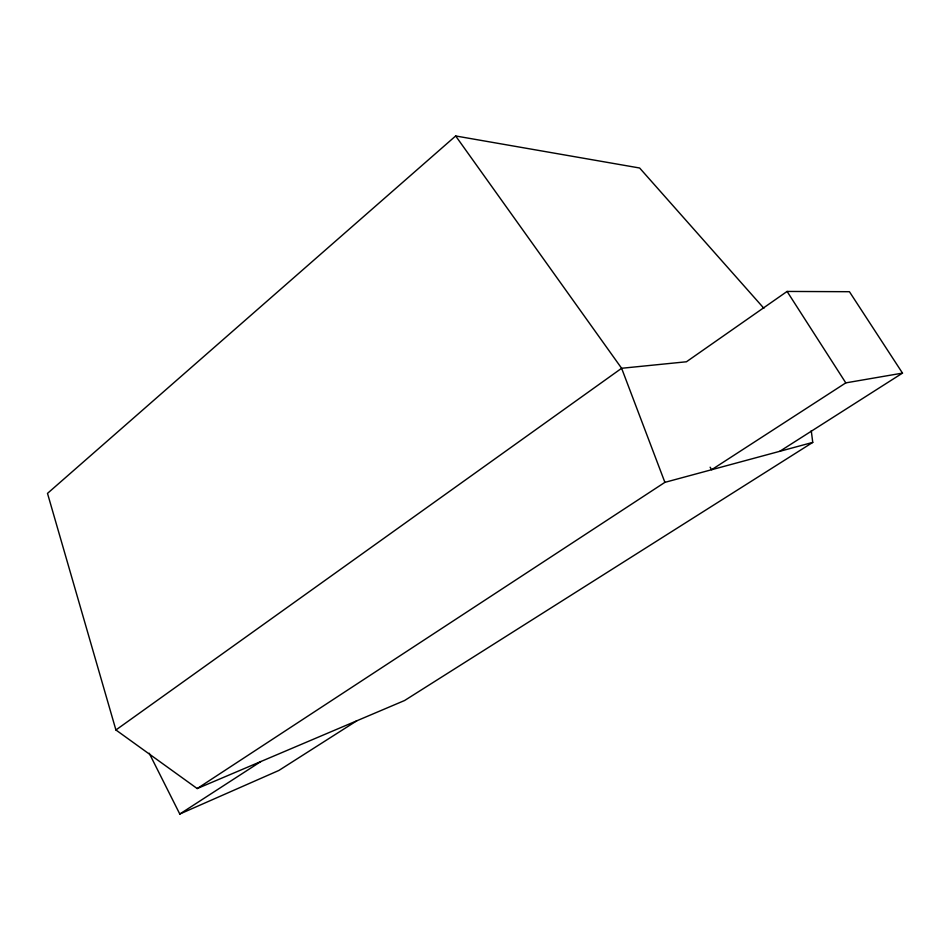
<?xml version="1.0" encoding="UTF-8"?>
<svg xmlns="http://www.w3.org/2000/svg" width="950" height="950" viewBox="0 0 950 950"><rect width="100%" height="100%" fill="white"/><g stroke="black" fill="none" stroke-linecap="round" stroke-linejoin="round"><path stroke-width="1.43" d="M763.883 308.287L639.635 168.007L455.668 135.969L47.5 493.383L115.912 729.98L197.208 788.559L404.605 700.506L812.749 442.403L811.264 430.694M115.912 729.98L621.621 368.279L686.446 361.772L787.087 291.436L849.431 291.709L902.5 373.113L779.76 451.309M197.208 788.559L664.893 482.351L812.749 442.403M149.221 753.231L179.787 814.031L260.918 761.508M902.5 373.113L845.797 382.874L711.657 469.716L710.113 467.198M356.796 720.801L278.884 770.45L179.787 814.031M455.668 135.969L621.621 368.279L664.893 482.351M787.087 291.436L845.797 382.874"/></g></svg>
